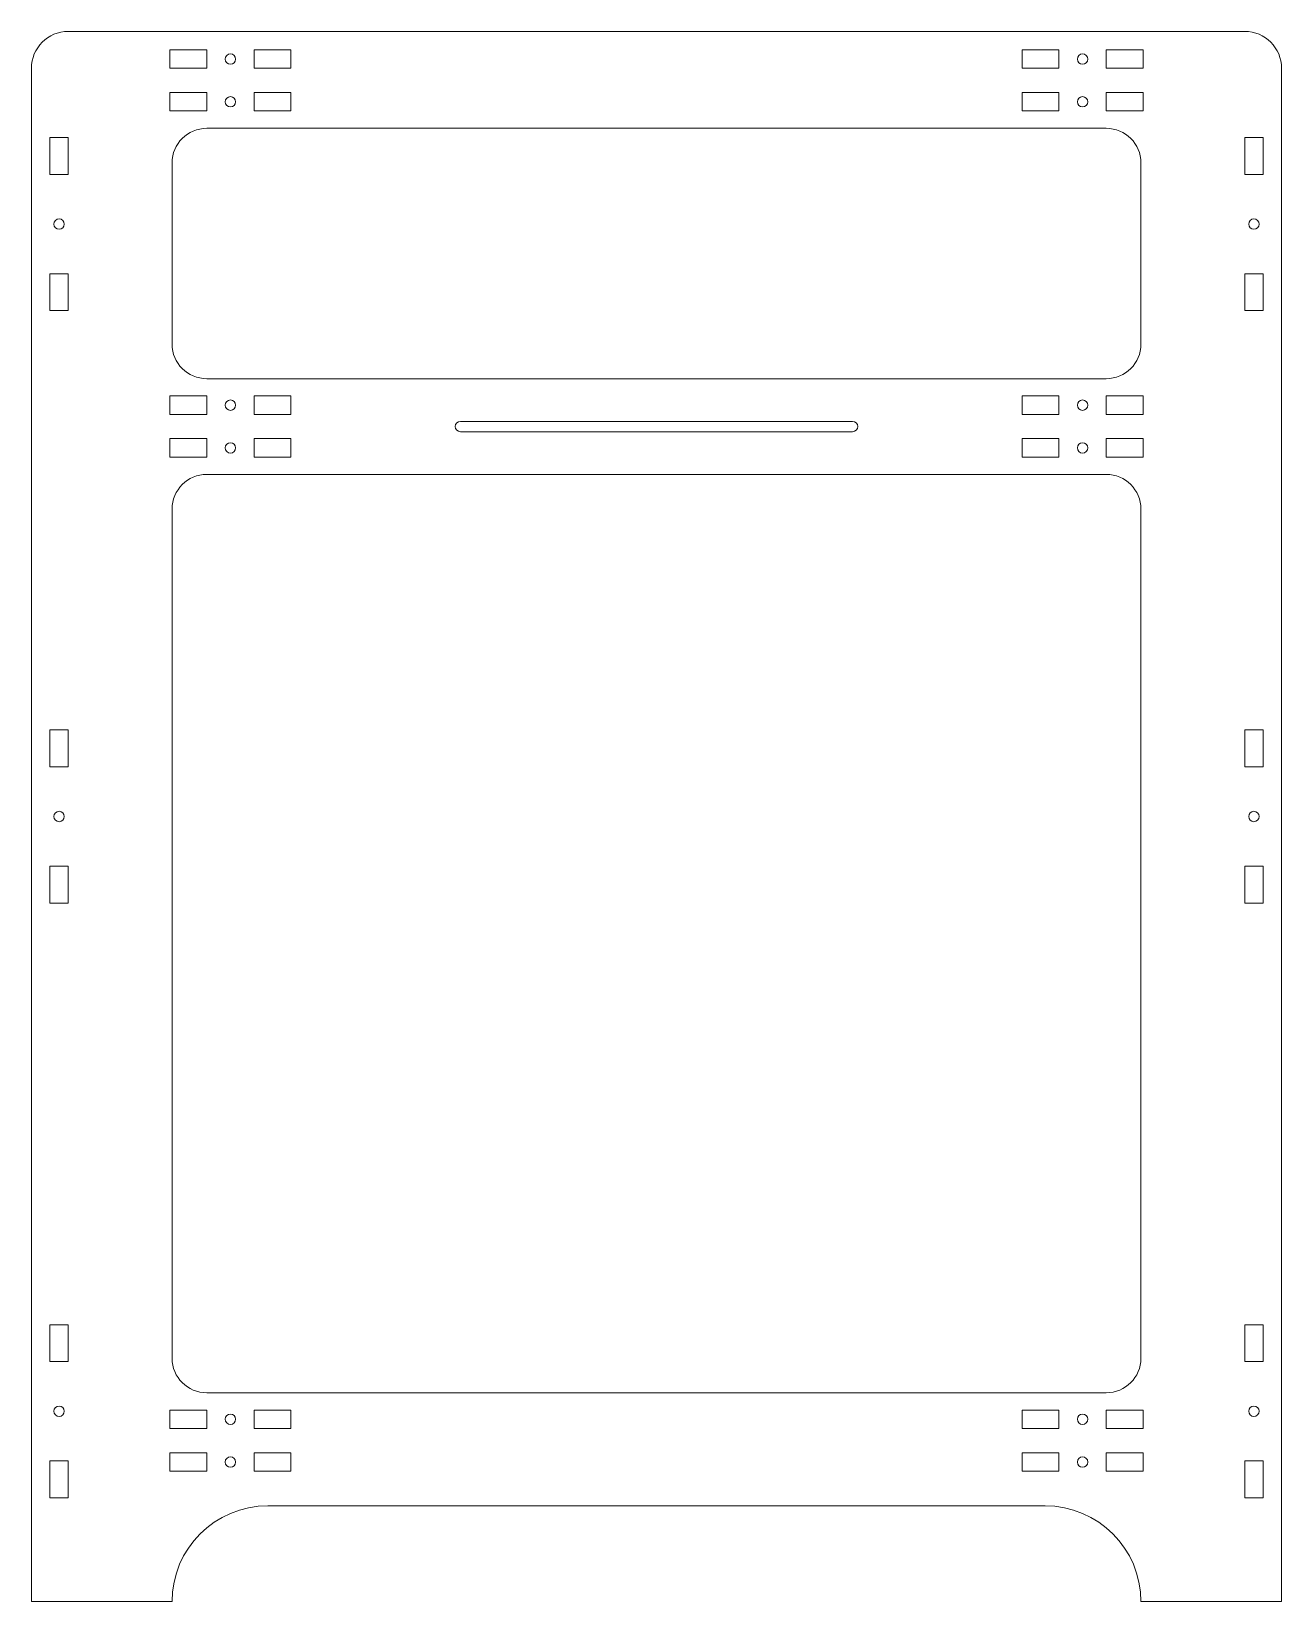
# Model space of a CAD drawing. Header units: millimetres. Extents: x -181 to 181, y -343 to 111.
import ezdxf

# ---------------------------------------------------------------- set-up
doc = ezdxf.new("R2010")
doc.units = ezdxf.units.MM

msp = doc.modelspace()

# ---------------------------------------------------------------- linework, layer by layer
at = {"color": 7, "linetype": 'Continuous', "lineweight": 15}
for p, q in [((-170, 110.67), (170, 110.67)), ((-140.65, 105.33), (-140.65, 100)), ((-140.65, 105.33), (-129.99, 105.33)), ((-129.99, 105.33), (-129.99, 100)), ((-116.32, 105.33), (-116.32, 100)), ((-116.32, 105.33), (-105.65, 105.33)), ((-105.65, 105.33), (-105.65, 100)), ((105.65, 105.33), (105.65, 100)), ((116.32, 105.33), (105.65, 105.33)), ((116.32, 105.33), (116.32, 100)), ((140.65, 105.33), (129.99, 105.33)), ((129.99, 105.33), (129.99, 100)), ((140.65, 105.33), (140.65, 100)), ((-180.67, 100), (-180.67, -343)), ((-129.99, 100), (-140.65, 100)), ((-105.65, 100), (-116.32, 100)), ((105.65, 100), (116.32, 100)), ((129.99, 100), (140.65, 100)), ((180.67, 100), (180.67, -343)), ((-140.65, 93), (-140.65, 87.67)), ((-140.65, 93), (-129.99, 93)), ((-129.99, 93), (-129.99, 87.67)), ((-116.32, 93), (-116.32, 87.67)), ((-116.32, 93), (-105.65, 93)), ((-105.65, 93), (-105.65, 87.67)), ((105.65, 93), (105.65, 87.67)), ((116.32, 93), (105.65, 93)), ((116.32, 93), (116.32, 87.67)), ((140.65, 93), (129.99, 93)), ((129.99, 93), (129.99, 87.67)), ((140.65, 93), (140.65, 87.67)), ((-129.99, 87.67), (-140.65, 87.67)), ((-105.65, 87.67), (-116.32, 87.67)), ((105.65, 87.67), (116.32, 87.67)), ((129.99, 87.67), (140.65, 87.67)), ((130, 82.67), (-130, 82.67)), ((-175.33, 80), (-175.33, 69.33)), ((-175.33, 80), (-170, 80)), ((-170, 69.33), (-170, 80)), ((170, 80), (170, 69.33)), ((175.33, 80), (170, 80)), ((175.33, 80), (175.33, 69.33)), ((-140, 72.67), (-140, 20.33)), ((140, 72.67), (140, 20.33)), ((-175.33, 69.33), (-170, 69.33)), ((175.33, 69.33), (170, 69.33)), ((-175.33, 40.67), (-170, 40.67)), ((-175.33, 40.67), (-175.33, 30)), ((-170, 40.67), (-170, 30)), ((170, 40.67), (170, 30)), ((175.33, 40.67), (170, 40.67)), ((175.33, 40.67), (175.33, 30)), ((-175.33, 30), (-170, 30)), ((175.33, 30), (170, 30)), ((-130, 10.33), (130, 10.33)), ((-140.65, 5.33), (-140.65, 0)), ((-140.65, 5.33), (-129.99, 5.33)), ((-129.99, 5.33), (-129.99, 0)), ((-116.32, 5.33), (-116.32, 0)), ((-116.32, 5.33), (-105.65, 5.33)), ((-105.65, 5.33), (-105.65, 0)), ((105.65, 5.33), (105.65, 0)), ((116.32, 5.33), (105.65, 5.33)), ((116.32, 5.33), (116.32, 0)), ((140.65, 5.33), (129.99, 5.33)), ((129.99, 5.33), (129.99, 0)), ((140.65, 5.33), (140.65, 0)), ((-129.99, 0), (-140.65, 0)), ((-105.65, 0), (-116.32, 0)), ((105.65, 0), (116.32, 0)), ((129.99, 0), (140.65, 0)), ((-56.67, -2), (56.67, -2)), ((-140.65, -7), (-140.65, -12.33)), ((-140.65, -7), (-129.99, -7)), ((-129.99, -7), (-129.99, -12.33)), ((-116.32, -7), (-116.32, -12.33)), ((-116.32, -7), (-105.65, -7)), ((-105.65, -7), (-105.65, -12.33)), ((-56.67, -5), (56.67, -5)), ((105.65, -7), (105.65, -12.33)), ((116.32, -7), (105.65, -7)), ((116.32, -7), (116.32, -12.33)), ((140.65, -7), (129.99, -7)), ((129.99, -7), (129.99, -12.33)), ((140.65, -7), (140.65, -12.33)), ((-129.99, -12.33), (-140.65, -12.33)), ((-105.65, -12.33), (-116.32, -12.33)), ((105.65, -12.33), (116.32, -12.33)), ((129.99, -12.33), (140.65, -12.33)), ((130, -17.33), (-130, -17.33)), ((-140, -27.33), (-140, -272.67)), ((140, -27.33), (140, -272.67)), ((-175.33, -91.17), (-170, -91.17)), ((-175.33, -91.17), (-175.33, -101.83)), ((-170, -91.17), (-170, -101.83)), ((170, -91.17), (170, -101.83)), ((175.33, -91.17), (170, -91.17)), ((175.33, -91.17), (175.33, -101.83)), ((-175.33, -101.83), (-170, -101.83)), ((175.33, -101.83), (170, -101.83)), ((-175.33, -130.5), (-170, -130.5)), ((-175.33, -130.5), (-175.33, -141.17)), ((-170, -130.5), (-170, -141.17)), ((170, -130.5), (170, -141.17)), ((175.33, -130.5), (170, -130.5)), ((175.33, -130.5), (175.33, -141.17)), ((-175.33, -141.17), (-170, -141.17)), ((175.33, -141.17), (170, -141.17)), ((-175.33, -263), (-170, -263)), ((-175.33, -263), (-175.33, -273.67)), ((-170, -263), (-170, -273.67)), ((170, -263), (170, -273.67)), ((175.33, -263), (170, -263)), ((175.33, -263), (175.33, -273.67)), ((-175.33, -273.67), (-170, -273.67)), ((175.33, -273.67), (170, -273.67)), ((-130, -282.67), (130, -282.67)), ((-140.65, -287.67), (-140.65, -293)), ((-140.65, -287.67), (-129.99, -287.67)), ((-129.99, -287.67), (-129.99, -293)), ((-116.32, -287.67), (-116.32, -293)), ((-116.32, -287.67), (-105.65, -287.67)), ((-105.65, -287.67), (-105.65, -293)), ((105.65, -287.67), (105.65, -293)), ((116.32, -287.67), (105.65, -287.67)), ((116.32, -287.67), (116.32, -293)), ((140.65, -287.67), (129.99, -287.67)), ((129.99, -287.67), (129.99, -293)), ((140.65, -287.67), (140.65, -293)), ((-129.99, -293), (-140.65, -293)), ((-105.65, -293), (-116.32, -293)), ((105.65, -293), (116.32, -293)), ((129.99, -293), (140.65, -293)), ((-175.33, -302.33), (-170, -302.33)), ((-175.33, -302.33), (-175.33, -313)), ((-170, -302.33), (-170, -313)), ((-140.65, -300), (-140.65, -305.33)), ((-140.65, -300), (-129.99, -300)), ((-129.99, -300), (-129.99, -305.33)), ((-116.32, -300), (-116.32, -305.33)), ((-116.32, -300), (-105.65, -300)), ((-105.65, -300), (-105.65, -305.33)), ((105.65, -300), (105.65, -305.33)), ((116.32, -300), (105.65, -300)), ((116.32, -300), (116.32, -305.33)), ((140.65, -300), (129.99, -300)), ((129.99, -300), (129.99, -305.33)), ((140.65, -300), (140.65, -305.33)), ((170, -302.33), (170, -313)), ((175.33, -302.33), (170, -302.33)), ((175.33, -302.33), (175.33, -313)), ((-129.99, -305.33), (-140.65, -305.33)), ((-105.65, -305.33), (-116.32, -305.33)), ((105.65, -305.33), (116.32, -305.33)), ((129.99, -305.33), (140.65, -305.33)), ((-175.33, -313), (-170, -313)), ((175.33, -313), (170, -313)), ((112.33, -315.33), (-112.33, -315.33)), ((-180.67, -343), (-140, -343)), ((180.67, -343), (140, -343))]:
    msp.add_line(p, q, dxfattribs=at)
for centre in [(-123.15, 102.67), (123.15, 102.67), (-123.15, 90.33), (123.15, 90.33), (-172.67, 55), (172.67, 55), (-123.15, 2.67), (123.15, 2.67), (-123.15, -9.67), (123.15, -9.67), (-172.67, -116.17), (172.67, -116.17), (-172.67, -288), (-123.15, -290.33), (123.15, -290.33), (172.67, -288), (-123.15, -302.67), (123.15, -302.67)]:
    msp.add_circle(centre, 1.5, dxfattribs=at)
for centre, radius, start, end in [((-170, 100), 10.67, 90, 180), ((170, 100), 10.67, 0, 90), ((-130, 72.67), 10, 90, 180), ((130, 72.67), 10, 0, 90), ((-130, 20.33), 10, 180, 270), ((130, 20.33), 10, 270, 0), ((-56.67, -3.5), 1.5, 90, 270), ((56.67, -3.5), 1.5, 270, 90), ((-130, -27.33), 10, 90, 180), ((130, -27.33), 10, 0, 90), ((-130, -272.67), 10, 180, 270), ((130, -272.67), 10, 270, 0), ((-112.33, -343), 27.67, 90, 180), ((112.33, -343), 27.67, 0, 90)]:
    msp.add_arc(centre, radius, start, end, dxfattribs=at)

doc.saveas('drawing.dxf')
